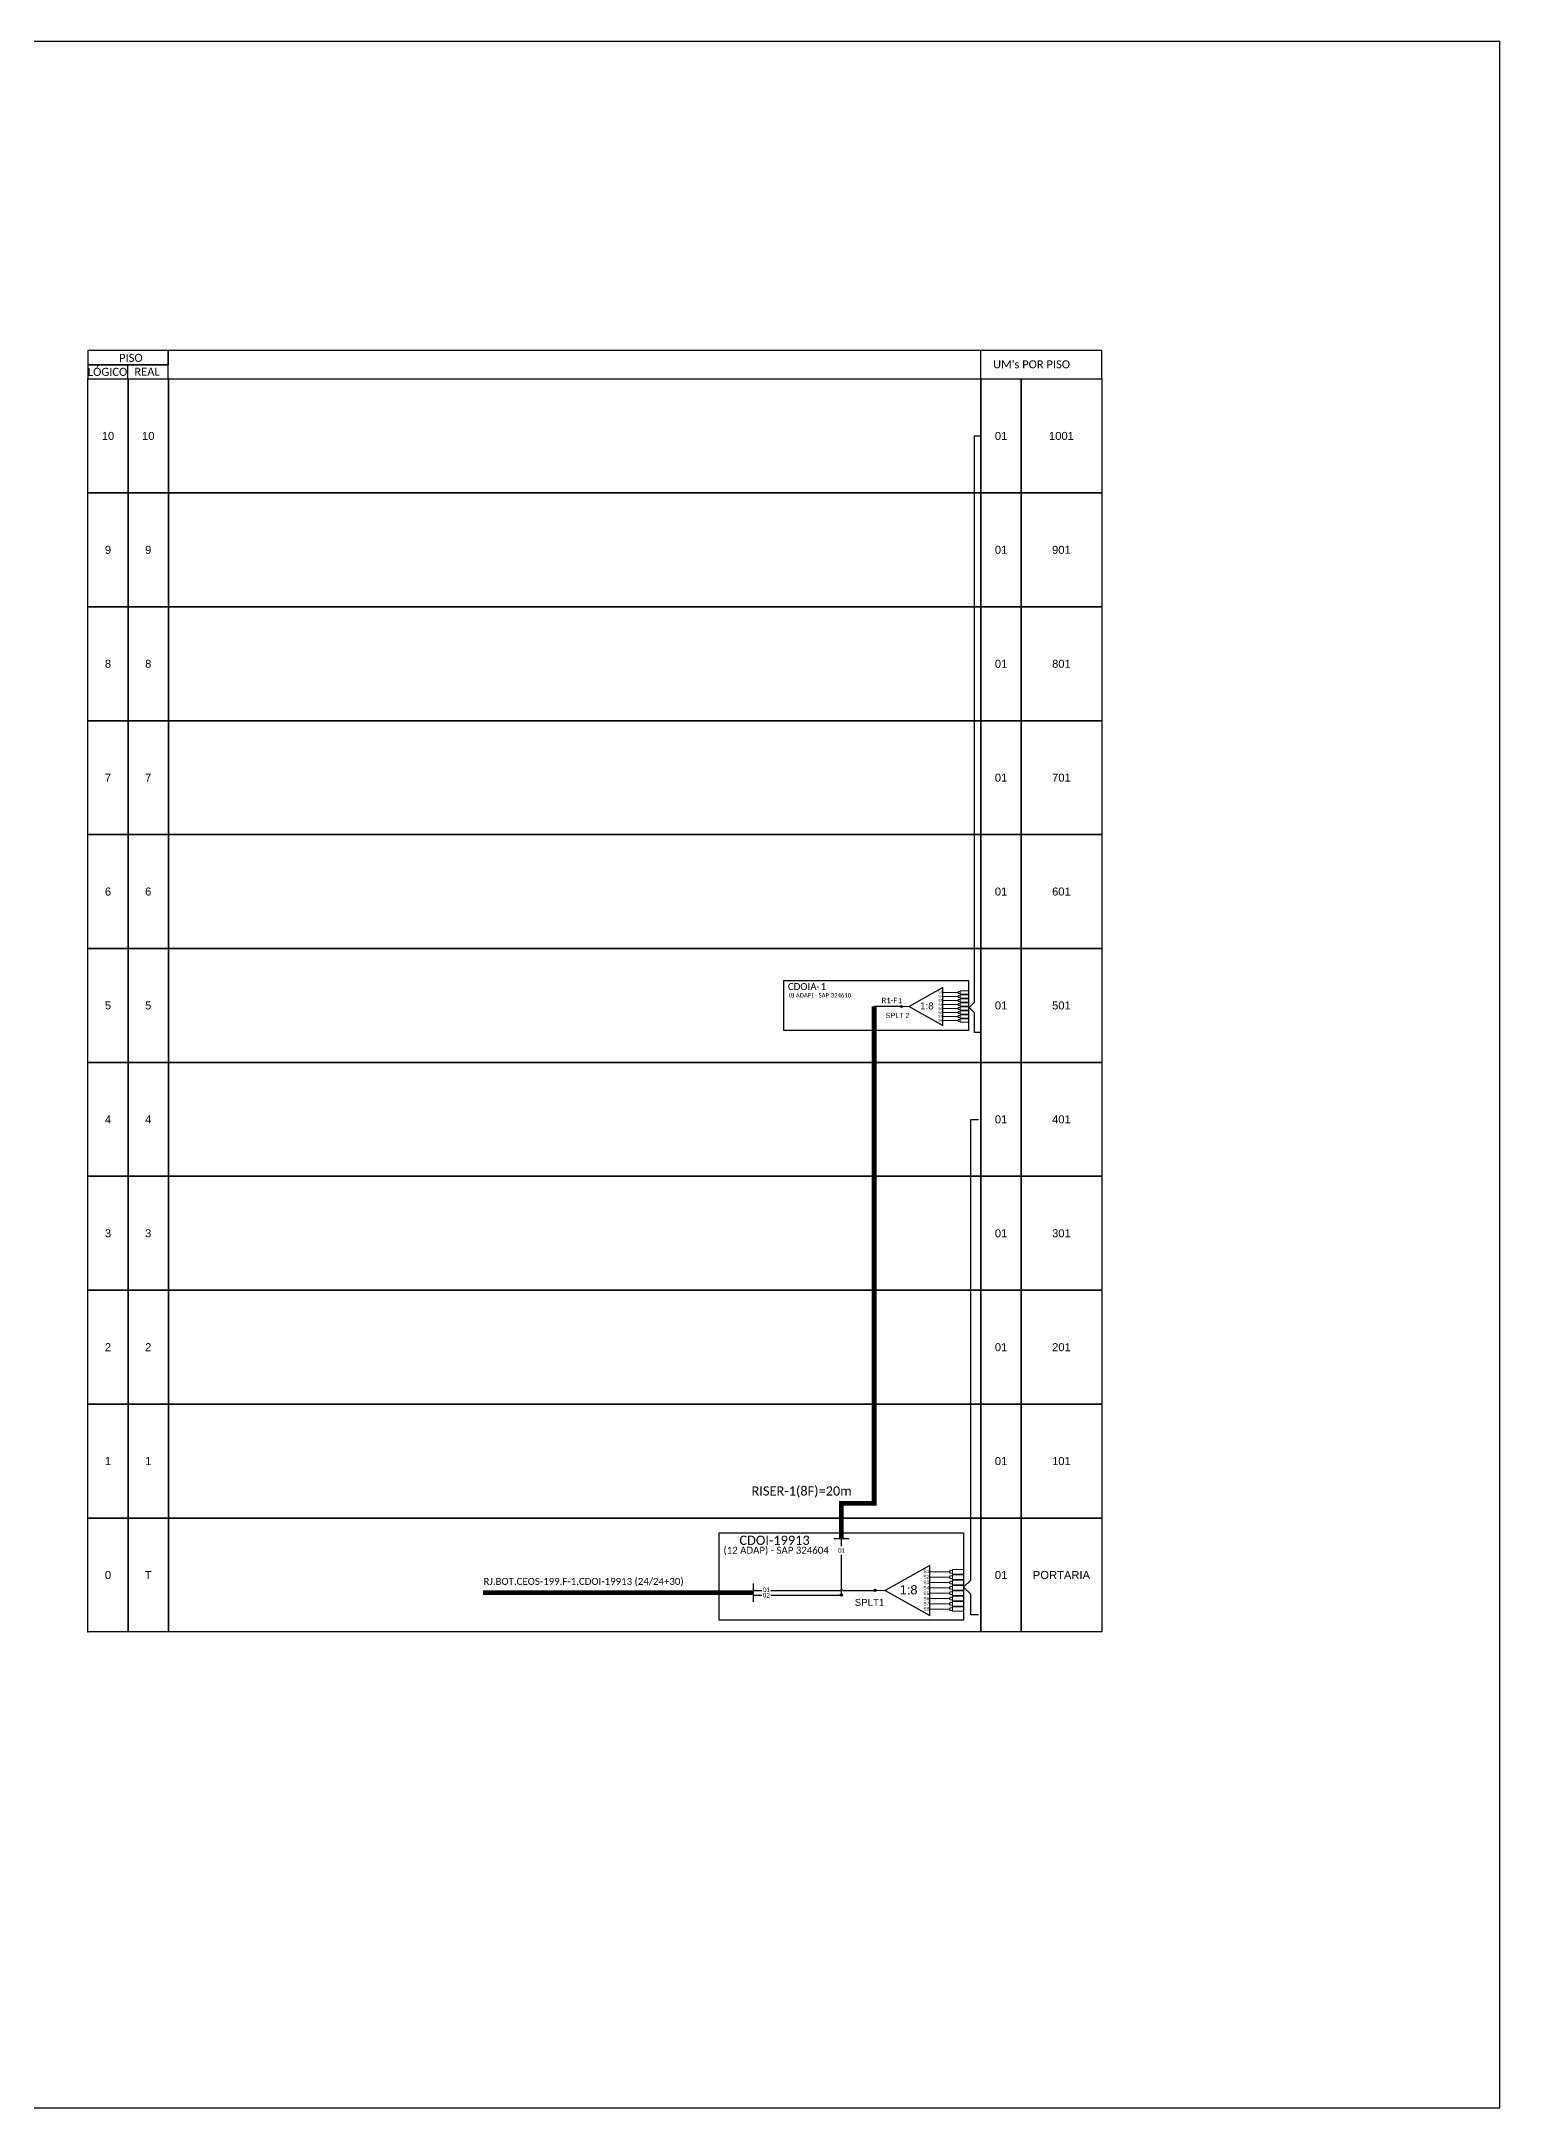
# Model space of a CAD drawing. Extents: x -89 to 1640, y 705 to 1299.
# Drawn here: x 1221 to 1640, y 705 to 1299 of the extents above; entities that cross this region are included whole.
import ezdxf
from ezdxf.enums import TextEntityAlignment as Align

# ---------------------------------------------------------------- set-up
doc = ezdxf.new("R2010")
doc.units = 0
doc.styles.add('ARIAL', font='arial.ttf')
doc.styles.add('WMF-Calibri0', font='calibri.ttf')

# ---------------------------------------------------------------- blocks, each defined once
blk = doc.blocks.new('SPLT_1-8_SC-APC')
at = {"color": 1}
blk.add_lwpolyline([(-7.37, -2.1), (-17.04, -7.55), (-7.37, -13), (-7.37, -2.1)], dxfattribs=at)
at = {"color": 3, "lineweight": 0}
for points in [[(-2.99, -3.51), (-7.37, -3.51)], [(-7.37, -4.66), (-2.99, -4.66)], [(-7.37, -5.82), (-2.99, -5.82)], [(-2.41, -3.02), (-2.41, -4)], [(-2.41, -3.02), (0, -3.02)], [(-2.41, -4), (0, -4)], [(-2.41, -4.17), (-2.41, -5.16)], [(-2.41, -4.17), (0, -4.17)], [(-2.41, -5.16), (0, -5.16)], [(-2.41, -5.32), (-2.41, -6.31)], [(-2.41, -5.32), (0, -5.32)], [(-7.37, -6.97), (-2.99, -6.97)], [(-7.37, -8.12), (-2.99, -8.12)], [(-7.37, -9.28), (-2.99, -9.28)], [(-7.37, -10.43), (-2.99, -10.43)], [(-7.37, -11.58), (-2.99, -11.58)], [(-2.41, -6.31), (0, -6.31)], [(-2.41, -6.48), (-2.41, -7.46)], [(-2.41, -6.48), (0, -6.48)], [(-2.41, -7.46), (0, -7.46)], [(-2.41, -7.63), (-2.41, -8.62)], [(-2.41, -7.63), (0, -7.63)], [(-2.41, -8.62), (0, -8.62)], [(-2.41, -8.78), (-2.41, -9.77)], [(-2.41, -8.78), (0, -8.78)], [(-2.41, -9.77), (0, -9.77)], [(-2.41, -9.94), (-2.41, -10.92)], [(-2.41, -9.94), (0, -9.94)], [(-2.41, -10.92), (0, -10.92)], [(-2.41, -11.09), (-2.41, -12.08)], [(-2.41, -11.09), (0, -11.09)], [(-2.41, -12.08), (0, -12.08)]]:
    blk.add_lwpolyline(points, dxfattribs=at)
for points in [[(-2.99, -3.22), (-2.41, -3.22), (-2.41, -3.8), (-2.99, -3.8)], [(-2.99, -4.38), (-2.41, -4.38), (-2.41, -4.95), (-2.99, -4.95)], [(-2.99, -5.53), (-2.41, -5.53), (-2.41, -6.1), (-2.99, -6.1)], [(-2.99, -6.68), (-2.41, -6.68), (-2.41, -7.26), (-2.99, -7.26)], [(-2.99, -7.84), (-2.41, -7.84), (-2.41, -8.41), (-2.99, -8.41)], [(-2.99, -8.99), (-2.41, -8.99), (-2.41, -9.56), (-2.99, -9.56)], [(-2.99, -10.14), (-2.41, -10.14), (-2.41, -10.72), (-2.99, -10.72)], [(-2.99, -11.3), (-2.41, -11.3), (-2.41, -11.87), (-2.99, -11.87)]]:
    blk.add_lwpolyline(points, close=True, dxfattribs=at)
at = {"color": 1, "lineweight": 0}
blk.add_lwpolyline([(-17.04, -7.55), (-19.26, -7.55)], dxfattribs=at)
at = {"color": 1, "style": 'ARIAL'}
for s, height, p in [('S1', 0.75, (-8.74, -3.78)), ('S2', 0.75, (-8.74, -4.97)), ('S3', 0.75, (-8.74, -6.18)), ('1:8', 2, (-13.91, -8.4)), ('S4', 0.75, (-8.74, -7.36)), ('S5', 0.75, (-8.74, -8.57)), ('S6', 0.75, (-8.74, -9.69)), ('S7', 0.75, (-8.74, -10.78)), ('S8', 0.75, (-8.74, -11.9))]:
    blk.add_text(s, height=height, dxfattribs=at).set_placement(p)

msp = doc.modelspace()

# ---------------------------------------------------------------- hatches: boundary and pattern name
h = msp.add_hatch(color=3)
h.dxf.hatch_style = 1
edge = h.paths.add_edge_path()
edge.add_arc((1468.27, 1021.58), 0.256, 0, 360)

# ---------------------------------------------------------------- linework, layer by layer
at = {"color": 1}
for p, q in [((1415.85, 870.27), (1486.13, 870.27)), ((1415.85, 845.17), (1415.85, 870.27)), ((1486.13, 870.27), (1486.13, 845.17)), ((1425.65, 855.66), (1425.65, 850.41)), ((1476.38, 860.9), (1463.6, 853.7)), ((1476.38, 846.49), (1476.38, 860.9)), ((1463.6, 853.7), (1476.38, 846.49)), ((1486.13, 845.17), (1415.85, 845.17))]:
    msp.add_line(p, q, dxfattribs=at)
at = {"color": 5}
for p, q in [((1448.82, 868.63), (1453.22, 868.63)), ((1451, 866.4), (1451, 868.63)), ((1451, 852.37), (1451, 863.93)), ((1451, 852.37), (1451, 852.37))]:
    msp.add_line(p, q, dxfattribs=at)
at = {"color": 3, "lineweight": 0}
for p, q in [((1482.17, 859.04), (1476.38, 859.04)), ((1476.38, 857.51), (1482.17, 857.51)), ((1476.38, 855.99), (1482.17, 855.99)), ((1482.17, 859.41), (1482.94, 859.41)), ((1482.17, 858.66), (1482.17, 859.41)), ((1482.94, 858.66), (1482.17, 858.66)), ((1482.17, 857.89), (1482.94, 857.89)), ((1482.17, 857.13), (1482.17, 857.89)), ((1482.94, 857.13), (1482.17, 857.13)), ((1482.17, 856.36), (1482.94, 856.36)), ((1482.17, 855.61), (1482.17, 856.36)), ((1482.94, 855.61), (1482.17, 855.61)), ((1482.94, 859.69), (1482.94, 858.38)), ((1482.94, 859.69), (1486.13, 859.69)), ((1482.94, 859.41), (1482.94, 858.66)), ((1482.94, 858.38), (1486.13, 858.38)), ((1482.94, 858.16), (1482.94, 856.86)), ((1482.94, 858.16), (1486.13, 858.16)), ((1482.94, 857.89), (1482.94, 857.13)), ((1482.94, 856.86), (1486.13, 856.86)), ((1482.94, 856.64), (1482.94, 855.33)), ((1482.94, 856.64), (1486.13, 856.64)), ((1482.94, 856.36), (1482.94, 855.61)), ((1476.38, 854.46), (1482.17, 854.46)), ((1476.38, 852.94), (1482.17, 852.94)), ((1476.38, 851.41), (1482.17, 851.41)), ((1476.38, 849.88), (1482.17, 849.88)), ((1482.17, 854.84), (1482.94, 854.84)), ((1482.17, 854.08), (1482.17, 854.84)), ((1482.94, 854.08), (1482.17, 854.08)), ((1482.17, 853.31), (1482.94, 853.31)), ((1482.17, 852.56), (1482.17, 853.31)), ((1482.94, 852.56), (1482.17, 852.56)), ((1482.17, 851.79), (1482.94, 851.79)), ((1482.17, 851.03), (1482.17, 851.79)), ((1482.94, 851.03), (1482.17, 851.03)), ((1482.17, 850.26), (1482.94, 850.26)), ((1482.17, 849.51), (1482.17, 850.26)), ((1482.94, 849.51), (1482.17, 849.51)), ((1482.94, 855.33), (1486.13, 855.33)), ((1482.94, 855.11), (1482.94, 853.81)), ((1482.94, 855.11), (1486.13, 855.11)), ((1482.94, 854.84), (1482.94, 854.08)), ((1482.94, 853.81), (1486.13, 853.81)), ((1482.94, 853.59), (1482.94, 852.28)), ((1482.94, 853.59), (1486.13, 853.59)), ((1482.94, 853.31), (1482.94, 852.56)), ((1482.94, 852.28), (1486.13, 852.28)), ((1482.94, 852.06), (1482.94, 850.76)), ((1482.94, 852.06), (1486.13, 852.06)), ((1482.94, 851.79), (1482.94, 851.03)), ((1482.94, 850.76), (1486.13, 850.76)), ((1482.94, 850.54), (1482.94, 849.23)), ((1482.94, 850.54), (1486.13, 850.54)), ((1482.94, 850.26), (1482.94, 849.51)), ((1476.38, 848.36), (1482.17, 848.36)), ((1482.17, 848.74), (1482.94, 848.74)), ((1482.17, 847.98), (1482.17, 848.74)), ((1482.94, 847.98), (1482.17, 847.98)), ((1482.94, 849.23), (1486.13, 849.23)), ((1482.94, 849.01), (1482.94, 847.71)), ((1482.94, 849.01), (1486.13, 849.01)), ((1482.94, 848.74), (1482.94, 847.98)), ((1482.94, 847.71), (1486.13, 847.71))]:
    msp.add_line(p, q, dxfattribs=at)
at = {"color": 3}
for p, q in [((1425.65, 853.7), (1428.12, 853.7)), ((1430.66, 853.7), (1450.73, 853.7)), ((1451.27, 853.7), (1460.65, 853.7))]:
    msp.add_line(p, q, dxfattribs=at)
at = {"color": 2}
for p, q in [((1425.65, 852.37), (1428.12, 852.37)), ((1430.68, 852.37), (1451, 852.37))]:
    msp.add_line(p, q, dxfattribs=at)
at = {"color": 1, "lineweight": 0}
msp.add_line((1463.6, 853.7), (1460.65, 853.7), dxfattribs=at)
for points in [[(801.68, 705.02), (1640.25, 705.02), (1640.25, 1299.02), (801.68, 1299.02), (801.68, 705.02)], [(1245.88, 1201.96), (1245.88, 1206.07)], [(1257.45, 1201.96), (1525.82, 1201.96), (1525.82, 1210.19), (1257.45, 1210.19), (1257.45, 1210.19), (1257.45, 1206.07)], [(1491.07, 1201.96), (1491.07, 1210.19)]]:
    msp.add_lwpolyline(points)
for points in [[(1234.31, 1206.07), (1257.45, 1206.07), (1257.45, 1210.19), (1234.31, 1210.19)], [(1234.31, 1201.96), (1257.45, 1201.96), (1257.45, 1206.07), (1234.31, 1206.07)], [(1234.34, 1201.96), (1245.91, 1201.96), (1245.91, 1169.22), (1234.34, 1169.22)], [(1245.91, 1201.96), (1257.49, 1201.96), (1257.49, 1169.22), (1245.91, 1169.22)], [(1257.49, 1201.96), (1491.1, 1201.96), (1491.1, 1169.22), (1257.49, 1169.22)], [(1491.1, 1201.96), (1502.67, 1201.96), (1502.67, 1169.22), (1491.1, 1169.22)], [(1502.67, 1201.96), (1525.82, 1201.96), (1525.82, 1169.22), (1502.67, 1169.22)], [(1234.34, 1169.22), (1245.91, 1169.22), (1245.91, 1136.47), (1234.34, 1136.47)], [(1245.91, 1169.22), (1257.49, 1169.22), (1257.49, 1136.47), (1245.91, 1136.47)], [(1257.49, 1169.22), (1491.1, 1169.22), (1491.1, 1136.47), (1257.49, 1136.47)], [(1491.1, 1169.22), (1502.67, 1169.22), (1502.67, 1136.47), (1491.1, 1136.47)], [(1502.67, 1169.22), (1525.82, 1169.22), (1525.82, 1136.47), (1502.67, 1136.47)], [(1234.34, 1136.47), (1245.91, 1136.47), (1245.91, 1103.73), (1234.34, 1103.73)], [(1245.91, 1136.47), (1257.49, 1136.47), (1257.49, 1103.73), (1245.91, 1103.73)], [(1257.49, 1136.47), (1491.1, 1136.47), (1491.1, 1103.73), (1257.49, 1103.73)], [(1491.1, 1136.47), (1502.67, 1136.47), (1502.67, 1103.73), (1491.1, 1103.73)], [(1502.67, 1136.47), (1525.82, 1136.47), (1525.82, 1103.73), (1502.67, 1103.73)], [(1234.34, 1103.73), (1245.91, 1103.73), (1245.91, 1070.99), (1234.34, 1070.99)], [(1245.91, 1103.73), (1257.49, 1103.73), (1257.49, 1070.99), (1245.91, 1070.99)], [(1257.49, 1103.73), (1491.1, 1103.73), (1491.1, 1070.99), (1257.49, 1070.99)], [(1491.1, 1103.73), (1502.67, 1103.73), (1502.67, 1070.99), (1491.1, 1070.99)], [(1502.67, 1103.73), (1525.82, 1103.73), (1525.82, 1070.99), (1502.67, 1070.99)], [(1234.34, 1070.99), (1245.91, 1070.99), (1245.91, 1038.24), (1234.34, 1038.24)], [(1245.91, 1070.99), (1257.49, 1070.99), (1257.49, 1038.24), (1245.91, 1038.24)], [(1257.49, 1070.99), (1491.1, 1070.99), (1491.1, 1038.24), (1257.49, 1038.24)], [(1491.1, 1070.99), (1502.67, 1070.99), (1502.67, 1038.24), (1491.1, 1038.24)], [(1502.67, 1070.99), (1525.82, 1070.99), (1525.82, 1038.24), (1502.67, 1038.24)], [(1234.34, 1038.24), (1245.91, 1038.24), (1245.91, 1005.5), (1234.34, 1005.5)], [(1245.91, 1038.24), (1257.49, 1038.24), (1257.49, 1005.5), (1245.91, 1005.5)], [(1257.49, 1038.24), (1491.1, 1038.24), (1491.1, 1005.5), (1257.49, 1005.5)], [(1491.1, 1038.24), (1502.67, 1038.24), (1502.67, 1005.5), (1491.1, 1005.5)], [(1502.67, 1038.24), (1525.82, 1038.24), (1525.82, 1005.5), (1502.67, 1005.5)], [(1234.34, 1005.5), (1245.91, 1005.5), (1245.91, 972.76), (1234.34, 972.76)], [(1245.91, 1005.5), (1257.49, 1005.5), (1257.49, 972.76), (1245.91, 972.76)], [(1257.49, 1005.5), (1491.1, 1005.5), (1491.1, 972.76), (1257.49, 972.76)], [(1491.1, 1005.5), (1502.67, 1005.5), (1502.67, 972.76), (1491.1, 972.76)], [(1502.67, 1005.5), (1525.82, 1005.5), (1525.82, 972.76), (1502.67, 972.76)], [(1234.34, 972.76), (1245.91, 972.76), (1245.91, 940.01), (1234.34, 940.01)], [(1245.91, 972.76), (1257.49, 972.76), (1257.49, 940.01), (1245.91, 940.01)], [(1257.49, 972.76), (1491.1, 972.76), (1491.1, 940.01), (1257.49, 940.01)], [(1491.1, 972.76), (1502.67, 972.76), (1502.67, 940.01), (1491.1, 940.01)], [(1502.67, 972.76), (1525.82, 972.76), (1525.82, 940.01), (1502.67, 940.01)], [(1234.34, 940.01), (1245.91, 940.01), (1245.91, 907.27), (1234.34, 907.27)], [(1245.91, 940.01), (1257.49, 940.01), (1257.49, 907.27), (1245.91, 907.27)], [(1257.49, 940.01), (1491.1, 940.01), (1491.1, 907.27), (1257.49, 907.27)], [(1491.1, 940.01), (1502.67, 940.01), (1502.67, 907.27), (1491.1, 907.27)], [(1502.67, 940.01), (1525.82, 940.01), (1525.82, 907.27), (1502.67, 907.27)], [(1234.34, 907.27), (1245.91, 907.27), (1245.91, 874.53), (1234.34, 874.53)], [(1245.91, 907.27), (1257.49, 907.27), (1257.49, 874.53), (1245.91, 874.53)], [(1257.49, 907.27), (1491.1, 907.27), (1491.1, 874.53), (1257.49, 874.53)], [(1491.1, 907.27), (1502.67, 907.27), (1502.67, 874.53), (1491.1, 874.53)], [(1502.67, 907.27), (1525.82, 907.27), (1525.82, 874.53), (1502.67, 874.53)], [(1234.34, 874.53), (1245.91, 874.53), (1245.91, 841.78), (1234.34, 841.78)], [(1245.91, 874.53), (1257.49, 874.53), (1257.49, 841.78), (1245.91, 841.78)], [(1257.49, 874.53), (1491.1, 874.53), (1491.1, 841.78), (1257.49, 841.78)], [(1491.1, 874.53), (1502.67, 874.53), (1502.67, 841.78), (1491.1, 841.78)], [(1502.67, 874.53), (1525.82, 874.53), (1525.82, 841.78), (1502.67, 841.78)]]:
    msp.add_lwpolyline(points, close=True)
at = {"color": 3}
for points in [[(1490.9, 1014.11), (1489.25, 1014.11), (1489.24, 1019.77), (1487.68, 1021.28), (1489.24, 1022.79), (1489.24, 1185.59), (1490.9, 1185.59)], [(1490.39, 846.68), (1488.2, 846.68), (1488.2, 852.68), (1486.13, 854.67), (1488.21, 856.67), (1488.21, 989.13), (1490.39, 989.13)]]:
    msp.add_lwpolyline(points, dxfattribs=at)
at = {"color": 1}
msp.add_lwpolyline([(1434.44, 1029.03), (1487.56, 1029.03), (1487.56, 1014.71), (1434.44, 1014.71)], close=True, dxfattribs=at)
at = {"color": 5, "const_width": 1.36}
msp.add_lwpolyline([(1460.41, 1021.58), (1460.41, 878.78), (1450.99, 878.78), (1451, 868.63)], dxfattribs=at)
at = {"color": 5}
msp.add_lwpolyline([(1468.27, 1021.58), (1460.41, 1021.58)], dxfattribs=at)
at = {"color": 1, "const_width": 1.36}
msp.add_lwpolyline([(1347.91, 853.04), (1425.65, 853.04)], dxfattribs=at)
at = {"color": 3}
for centre, radius in [((1468.27, 1021.58), 0.256), ((1451, 852.37), 0.339), ((1460.65, 853.7), 0.339)]:
    msp.add_circle(centre, radius, dxfattribs=at)
msp.add_arc((1451, 853.7), 0.268, 0, 180, dxfattribs=at)
for p in [(1234.34, 1201.96), (1234.34, 1169.22), (1234.34, 1136.47), (1234.34, 1103.73), (1234.34, 1070.99), (1234.34, 1038.24), (1234.34, 1005.5), (1234.34, 972.76), (1234.34, 940.01), (1234.34, 907.27), (1234.34, 874.53), (1463.6, 853.7), (1234.34, 841.78)]:
    msp.add_point(p)
at = {"color": 3, "linetype": 'Continuous'}
for points in [[(1450.76, 852.13), (1450.66, 852.37), (1450.76, 852.61)], [(1451, 852.04), (1450.76, 852.61), (1451, 852.71)], [(1450.76, 852.13), (1450.76, 852.61), (1451, 852.04)], [(1451, 852.04), (1451, 852.71), (1451.24, 852.13)], [(1451.24, 852.13), (1451, 852.71), (1451.24, 852.61)], [(1451.24, 852.13), (1451.24, 852.61), (1451.34, 852.37)], [(1460.41, 853.46), (1460.31, 853.7), (1460.41, 853.94)], [(1460.65, 853.36), (1460.41, 853.94), (1460.65, 854.04)], [(1460.41, 853.46), (1460.41, 853.94), (1460.65, 853.36)], [(1460.65, 853.36), (1460.65, 854.04), (1460.89, 853.46)], [(1460.89, 853.46), (1460.65, 854.04), (1460.89, 853.94)], [(1460.89, 853.46), (1460.89, 853.94), (1460.99, 853.7)]]:
    msp.add_solid(points, dxfattribs=at)

# ---------------------------------------------------------------- block references
at = {"color": 3}
msp.add_blockref('SPLT_1-8_SC-APC', (1487.54, 1029.13), dxfattribs=at)

# ---------------------------------------------------------------- texts
at = {"style": 'WMF-Calibri0'}
for s, p in [('  LÓGICO', (1232.72, 1202.86)), ('     PISO', (1239.27, 1206.88)), ("UM's POR PISO", (1494.6, 1205.03)), ('    REAL', (1244.48, 1202.91))]:
    msp.add_text(s, height=2.3, dxfattribs=at).set_placement(p)
at = {"style": 'ARIAL'}
for s, height, p in [('10', 2.3, (1240.13, 1185.59)), ('10', 2.3, (1251.7, 1185.59)), ('01', 2.3, (1496.89, 1185.59)), ('1001', 2.3, (1514.25, 1185.59)), ('9', 2.3, (1240.13, 1152.85)), ('9', 2.3, (1251.7, 1152.85)), ('01', 2.3, (1496.89, 1152.85)), ('901', 2.3, (1514.25, 1152.85)), ('8', 2.3, (1240.13, 1120.1)), ('8', 2.3, (1251.7, 1120.1)), ('01', 2.3, (1496.89, 1120.1)), ('801', 2.3, (1514.25, 1120.1)), ('7', 2.3, (1240.13, 1087.36)), ('7', 2.3, (1251.7, 1087.36)), ('01', 2.3, (1496.89, 1087.36)), ('701', 2.3, (1514.25, 1087.36)), ('6', 2.3, (1240.13, 1054.62)), ('6', 2.3, (1251.7, 1054.62)), ('01', 2.3, (1496.89, 1054.62)), ('601', 2.3, (1514.25, 1054.62)), ('5', 2.3, (1240.13, 1021.87)), ('5', 2.3, (1251.7, 1021.87)), ('01', 2.3, (1496.89, 1021.87)), ('501', 2.3, (1514.25, 1021.87)), ('4', 2.3, (1240.13, 989.13)), ('4', 2.3, (1251.7, 989.13)), ('01', 2.3, (1496.89, 989.13)), ('401', 2.3, (1514.25, 989.13)), ('3', 2.3, (1240.13, 956.38)), ('3', 2.3, (1251.7, 956.38)), ('01', 2.3, (1496.89, 956.38)), ('301', 2.3, (1514.25, 956.38)), ('2', 2.3, (1240.13, 923.64)), ('2', 2.3, (1251.7, 923.64)), ('01', 2.3, (1496.89, 923.64)), ('201', 2.3, (1514.25, 923.64)), ('1', 2.3, (1240.13, 890.9)), ('1', 2.3, (1251.7, 890.9)), ('01', 2.3, (1496.89, 890.9)), ('101', 2.3, (1514.25, 890.9)), ('01', 1.323, (1451.03, 865.19)), ('0', 2.3, (1240.13, 858.15)), ('T', 2.3, (1251.7, 858.15)), ('01', 2.3, (1496.89, 858.15)), ('PORTARIA', 2.3, (1514.25, 858.15)), ('02', 1.323, (1429.41, 852.34)), ('01', 1.323, (1429.46, 853.9))]:
    msp.add_text(s, height=height, dxfattribs=at).set_placement(p, align=Align.MIDDLE_CENTER)
at = {"color": 1}
for s, height, style, p in [('CDOIA-', 2, 'WMF-Calibri0', (1435.61, 1026.31)), ('1', 2, 'WMF-Calibri0', (1444.99, 1026.31)), ('CDOI-19913', 2.646, 'WMF-Calibri0', (1421.66, 866.81)), ('RJ.BOT.CEOS-199.F-1.CDOI-19913 (24/24+30)', 2, 'WMF-Calibri0', (1348.08, 855.31)), ('S1', 0.992, 'ARIAL', (1474.57, 858.68)), ('S2', 0.992, 'ARIAL', (1474.57, 857.11)), ('S3', 0.992, 'ARIAL', (1474.57, 855.51)), ('1:8', 2.646, 'ARIAL', (1467.73, 852.57)), ('S4', 0.992, 'ARIAL', (1474.57, 853.95)), ('S5', 0.992, 'ARIAL', (1474.57, 852.35)), ('S6', 0.992, 'ARIAL', (1474.57, 850.87)), ('S7', 0.992, 'ARIAL', (1474.57, 849.41)), ('S8', 0.992, 'ARIAL', (1474.57, 847.94))]:
    msp.add_text(s, height=height, dxfattribs=dict(at, style=style)).set_placement(p)
at = {"color": 1, "style": 'WMF-Calibri0'}
for s, height, p in [('(8 ADAP) - SAP 324610', 1.25, (1444.85, 1024.16)), ('(12 ADAP) - SAP 324604', 2, (1432.22, 864.27))]:
    msp.add_text(s, height=height, dxfattribs=at).set_placement(p, align=Align.CENTER)
at = {"color": 5, "style": 'WMF-Calibri0'}
for s, height, p in [('R1-F', 1.6, (1462.53, 1022.51)), ('RISER-1(8F)=20m', 2.6457, (1425.15, 880.98))]:
    msp.add_text(s, height=height, dxfattribs=at).set_placement(p)
at = {"color": 5, "style": 'ARIAL'}
msp.add_text('1', height=1.5, dxfattribs=at).set_placement((1467.9, 1022.47), align=Align.CENTER)
at = {"color": 7, "style": 'ARIAL'}
for s, p in [('SPLT', (1466.32, 1018.24)), ('2', (1469.99, 1018.24))]:
    msp.add_text(s, height=1.5, dxfattribs=at).set_placement(p, align=Align.CENTER)
at = {"style": 'ARIAL'}
msp.add_text('SPLT1', height=1.984, dxfattribs=at).set_placement((1459.08, 849.29), align=Align.CENTER)

doc.saveas('drawing.dxf')
